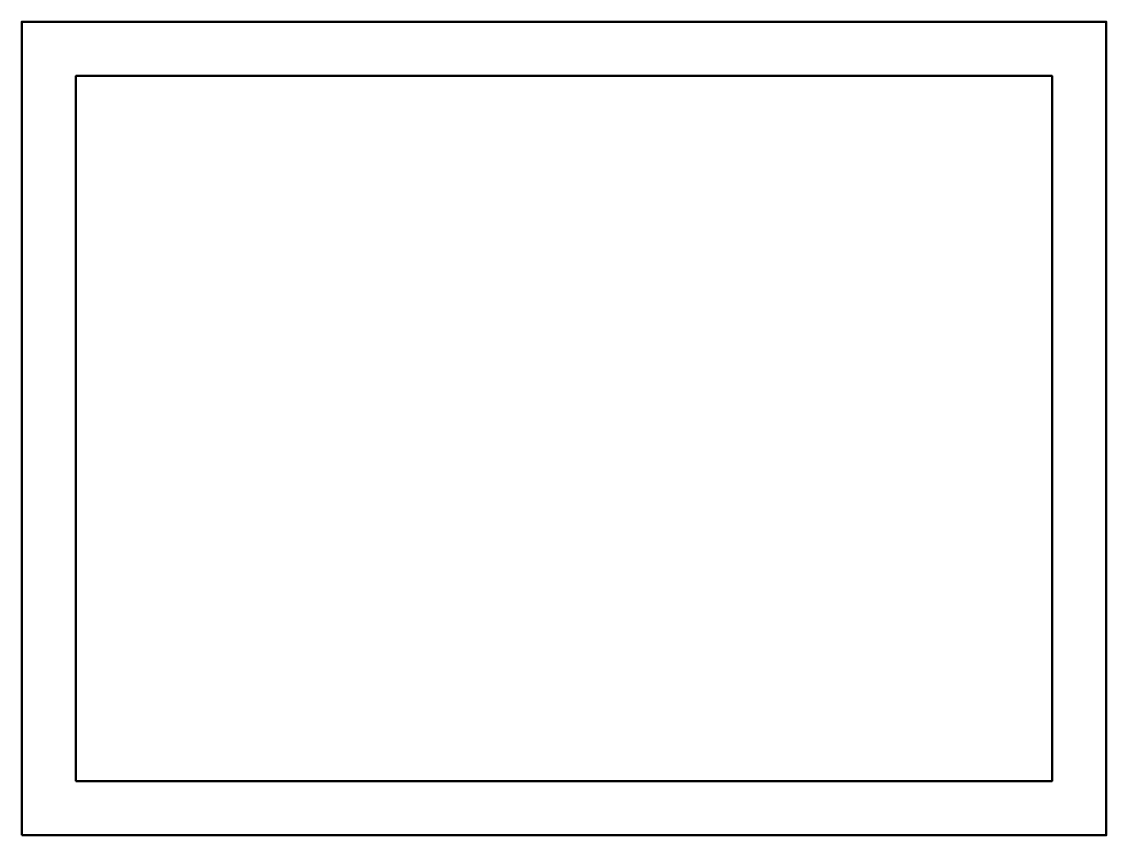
# Model space of a CAD drawing. Header units: millimetres. Extents: x 376 to 4376, y 307 to 3307.
import ezdxf

# ---------------------------------------------------------------- set-up
doc = ezdxf.new("R2010")
doc.units = ezdxf.units.MM
doc.layers.add('WALL', color=1, linetype='Continuous', lineweight=50)

msp = doc.modelspace()

# ---------------------------------------------------------------- linework, layer by layer
at = {"layer": 'WALL'}
for points in [[(375.7, 307.1), (4375.7, 307.1), (4375.7, 3307.1), (375.7, 3307.1)], [(375.7, 307.1), (4375.7, 307.1), (4375.7, 3307.1), (375.7, 3307.1)], [(575.7, 507.1), (4175.7, 507.1), (4175.7, 3107.1), (575.7, 3107.1)]]:
    msp.add_lwpolyline(points, close=True, dxfattribs=at)

doc.saveas('drawing.dxf')
